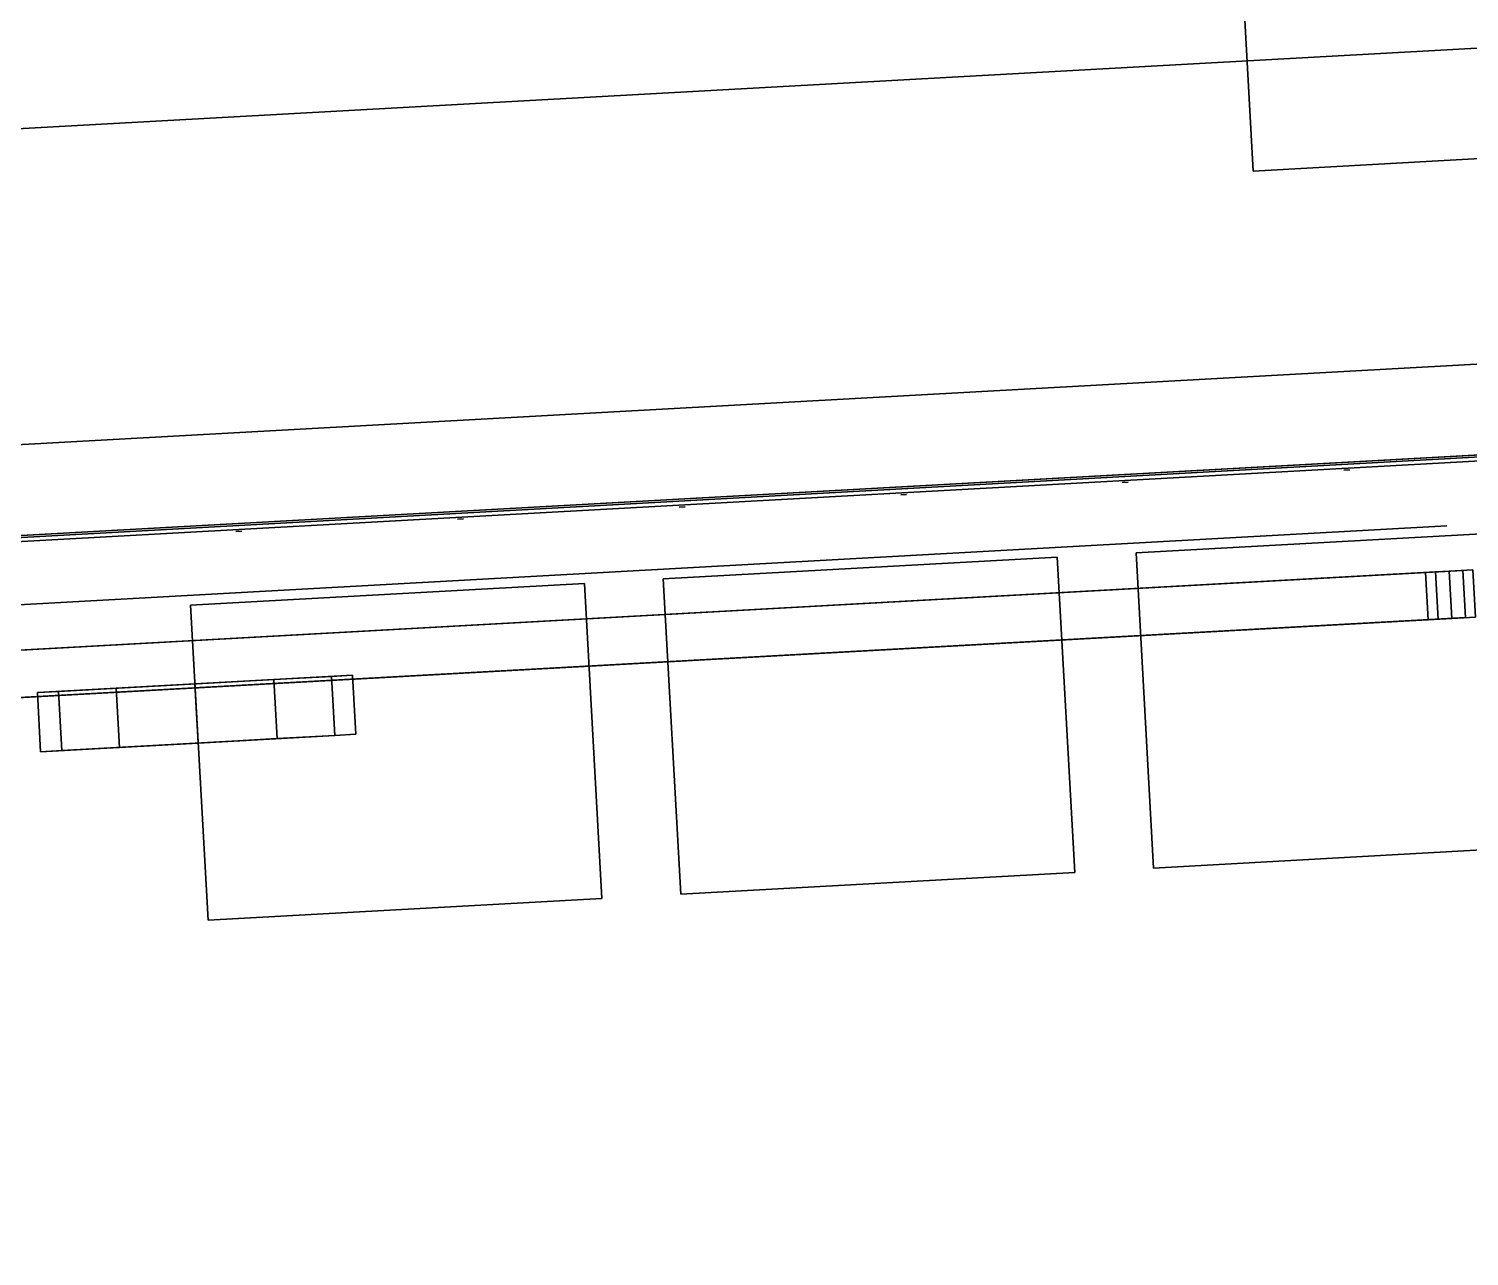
# Model space of a CAD drawing. Header units: millimetres. Extents: x -2005 to 6910, y -1718 to 7197.
# Drawn here: x 282 to 1012, y 4858 to 5480 of the extents above; entities that cross this region are included whole.
import ezdxf

# ---------------------------------------------------------------- set-up
doc = ezdxf.new("R2010")
doc.units = ezdxf.units.MM
for name, color, linetype in [('allocated_RRU_N_0', 7, 'Continuous'), ('allocated_RRU_N_1', 7, 'Continuous'), ('allocated_RRU_N_2', 7, 'Continuous'), ('fourth_floor_steel_deck', 7, 'Continuous'), ('interior_brick_band_N', 7, 'Continuous'), ('interior_brick_joints_N', 7, 'Continuous'), ('roof_cable_tray', 7, 'Continuous'), ('roof_guard', 7, 'Continuous'), ('roof_parapet', 7, 'Continuous'), ('roof_slab', 7, 'Continuous'), ('S1_wall_plate', 7, 'Continuous'), ('tank_bosses_N', 7, 'Continuous'), ('tank_panels_N', 7, 'Continuous'), ('tank_ribs_N', 7, 'Continuous')]:
    doc.layers.add(name, color=color, linetype=linetype)

msp = doc.modelspace()

# ---------------------------------------------------------------- linework, layer by layer
at = {"layer": 'allocated_RRU_N_0'}
for points in [[(372.97, 5028.26, 20700), (364.14, 5188.02, 20700), (563.83, 5199.06, 20700), (572.67, 5039.3, 20700)], [(372.97, 5028.26, 21120), (572.67, 5039.3, 21120), (563.83, 5199.06, 21120), (364.14, 5188.02, 21120)], [(563.83, 5199.06, 20700), (364.14, 5188.02, 20700), (364.14, 5188.02, 21120), (563.83, 5199.06, 21120)], [(572.67, 5039.3, 20700), (563.83, 5199.06, 20700), (563.83, 5199.06, 21120), (572.67, 5039.3, 21120)], [(364.14, 5188.02, 20700), (372.97, 5028.26, 20700), (372.97, 5028.26, 21120), (364.14, 5188.02, 21120)], [(372.97, 5028.26, 20700), (572.67, 5039.3, 20700), (572.67, 5039.3, 21120), (372.97, 5028.26, 21120)]]:
    msp.add_3dface(points, dxfattribs=at)
at = {"layer": 'allocated_RRU_N_1'}
for points in [[(612.61, 5041.51, 20700), (603.77, 5201.27, 20700), (803.47, 5212.31, 20700), (812.3, 5052.55, 20700)], [(612.61, 5041.51, 21120), (812.3, 5052.55, 21120), (803.47, 5212.31, 21120), (603.77, 5201.27, 21120)], [(803.47, 5212.31, 20700), (603.77, 5201.27, 20700), (603.77, 5201.27, 21120), (803.47, 5212.31, 21120)], [(812.3, 5052.55, 20700), (803.47, 5212.31, 20700), (803.47, 5212.31, 21120), (812.3, 5052.55, 21120)], [(603.77, 5201.27, 20700), (612.61, 5041.51, 20700), (612.61, 5041.51, 21120), (603.77, 5201.27, 21120)], [(612.61, 5041.51, 20700), (812.3, 5052.55, 20700), (812.3, 5052.55, 21120), (612.61, 5041.51, 21120)]]:
    msp.add_3dface(points, dxfattribs=at)
at = {"layer": 'allocated_RRU_N_2'}
for points in [[(852.24, 5054.76, 20700), (843.41, 5214.51, 20700), (1043.1, 5225.56, 20700), (1051.93, 5065.8, 20700)], [(852.24, 5054.76, 21120), (1051.93, 5065.8, 21120), (1043.1, 5225.56, 21120), (843.41, 5214.51, 21120)], [(1043.1, 5225.56, 20700), (843.41, 5214.51, 20700), (843.41, 5214.51, 21120), (1043.1, 5225.56, 21120)], [(843.41, 5214.51, 20700), (852.24, 5054.76, 20700), (852.24, 5054.76, 21120), (843.41, 5214.51, 21120)], [(852.24, 5054.76, 20700), (1051.93, 5065.8, 20700), (1051.93, 5065.8, 21120), (852.24, 5054.76, 21120)]]:
    msp.add_3dface(points, dxfattribs=at)
at = {"layer": 'fourth_floor_steel_deck'}
msp.add_3dface([(-193.23, 3494.66, 20725), (4998.84, 3781.74, 20725), (4904.99, 5479.15, 20725), (-287.08, 5192.07, 20725)], dxfattribs=at)
at = {"layer": 'interior_brick_band_N'}
msp.add_3dface([(-287.02, 5191.07, 24425), (4905.05, 5478.15, 24425), (4905.05, 5478.15, 24825), (-287.02, 5191.07, 24825)], dxfattribs=at)
at = {"layer": 'interior_brick_joints_N'}
for points in [[(-286.91, 5189.07, 24500), (4905.16, 5476.15, 24500), (4905.16, 5476.15, 24503), (-286.91, 5189.07, 24503)], [(-286.91, 5189.07, 24575), (4905.16, 5476.15, 24575), (4905.16, 5476.15, 24578), (-286.91, 5189.07, 24578)], [(-286.91, 5189.07, 24650), (4905.16, 5476.15, 24650), (4905.16, 5476.15, 24653), (-286.91, 5189.07, 24653)], [(-286.91, 5189.07, 24725), (4905.16, 5476.15, 24725), (4905.16, 5476.15, 24728), (-286.91, 5189.07, 24728)], [(-286.91, 5189.07, 24800), (4905.16, 5476.15, 24800), (4905.16, 5476.15, 24803), (-286.91, 5189.07, 24803)], [(836.43, 5250.18, 24500), (839.42, 5250.35, 24500), (839.42, 5250.35, 24575), (836.43, 5250.18, 24575)], [(836.43, 5250.18, 24650), (839.42, 5250.35, 24650), (839.42, 5250.35, 24725), (836.43, 5250.18, 24725)], [(836.43, 5250.18, 24800), (839.42, 5250.35, 24800), (839.42, 5250.35, 24825), (836.43, 5250.18, 24825)], [(948.76, 5256.39, 24425), (951.75, 5256.56, 24425), (951.75, 5256.56, 24500), (948.76, 5256.39, 24500)], [(948.76, 5256.39, 24575), (951.75, 5256.56, 24575), (951.75, 5256.56, 24650), (948.76, 5256.39, 24650)], [(948.76, 5256.39, 24725), (951.75, 5256.56, 24725), (951.75, 5256.56, 24800), (948.76, 5256.39, 24800)], [(724.1, 5243.97, 24425), (727.09, 5244.14, 24425), (727.09, 5244.14, 24500), (724.1, 5243.97, 24500)], [(724.1, 5243.97, 24575), (727.09, 5244.14, 24575), (727.09, 5244.14, 24650), (724.1, 5243.97, 24650)], [(724.1, 5243.97, 24725), (727.09, 5244.14, 24725), (727.09, 5244.14, 24800), (724.1, 5243.97, 24800)], [(611.77, 5237.76, 24500), (614.77, 5237.93, 24500), (614.77, 5237.93, 24575), (611.77, 5237.76, 24575)], [(611.77, 5237.76, 24650), (614.77, 5237.93, 24650), (614.77, 5237.93, 24725), (611.77, 5237.76, 24725)], [(611.77, 5237.76, 24800), (614.77, 5237.93, 24800), (614.77, 5237.93, 24825), (611.77, 5237.76, 24825)], [(499.44, 5231.55, 24425), (502.44, 5231.72, 24425), (502.44, 5231.72, 24500), (499.44, 5231.55, 24500)], [(499.44, 5231.55, 24575), (502.44, 5231.72, 24575), (502.44, 5231.72, 24650), (499.44, 5231.55, 24650)], [(499.44, 5231.55, 24725), (502.44, 5231.72, 24725), (502.44, 5231.72, 24800), (499.44, 5231.55, 24800)], [(387.11, 5225.34, 24500), (390.11, 5225.51, 24500), (390.11, 5225.51, 24575), (387.11, 5225.34, 24575)], [(387.11, 5225.34, 24650), (390.11, 5225.51, 24650), (390.11, 5225.51, 24725), (387.11, 5225.34, 24725)], [(387.11, 5225.34, 24800), (390.11, 5225.51, 24800), (390.11, 5225.51, 24825), (387.11, 5225.34, 24825)]]:
    msp.add_3dface(points, dxfattribs=at)
at = {"layer": 'roof_cable_tray'}
for points in [[(5028.26, 5532.03, 25137.5), (5019.43, 5691.79, 25137.5), (-424.26, 5390.8, 25137.5), (-415.43, 5231.04, 25137.5)], [(5019.43, 5691.79, 25137.5), (5019.43, 5691.79, 25062.5), (-424.26, 5390.8, 25062.5), (-424.26, 5390.8, 25137.5)], [(5019.43, 5691.79, 25062.5), (5028.26, 5532.03, 25062.5), (-415.43, 5231.04, 25062.5), (-424.26, 5390.8, 25062.5)], [(5028.26, 5532.03, 25062.5), (5028.26, 5532.03, 25137.5), (-415.43, 5231.04, 25137.5), (-415.43, 5231.04, 25062.5)]]:
    msp.add_3dface(points, dxfattribs=at)
at = {"layer": 'roof_guard'}
for points in [[(5187.63, 5801.42, 25080.98), (5188.31, 5789.08, 25080.98), (-602.84, 5468.88, 25080.98), (-603.52, 5481.22, 25080.98)], [(5188.31, 5789.08, 25119.02), (5187.63, 5801.42, 25119.02), (-603.52, 5481.22, 25119.02), (-602.84, 5468.88, 25119.02)], [(5187.63, 5801.42, 26030.98), (5188.31, 5789.08, 26030.98), (-602.84, 5468.88, 26030.98), (-603.52, 5481.22, 26030.98)], [(5188.31, 5789.08, 26069.02), (5187.63, 5801.42, 26069.02), (-603.52, 5481.22, 26069.02), (-602.84, 5468.88, 26069.02)], [(5188.31, 5789.08, 25080.98), (5188.86, 5779.1, 25088.24), (-602.29, 5458.89, 25088.24), (-602.84, 5468.88, 25080.98)], [(5188.86, 5779.1, 25111.76), (5188.31, 5789.08, 25119.02), (-602.84, 5468.88, 25119.02), (-602.29, 5458.89, 25111.76)], [(5188.31, 5789.08, 26030.98), (5188.86, 5779.1, 26038.24), (-602.29, 5458.89, 26038.24), (-602.84, 5468.88, 26030.98)], [(5188.86, 5779.1, 26061.76), (5188.31, 5789.08, 26069.02), (-602.84, 5468.88, 26069.02), (-602.29, 5458.89, 26061.76)], [(5188.86, 5779.1, 25088.24), (5189.08, 5775.28, 25100), (-602.08, 5455.08, 25100), (-602.29, 5458.89, 25088.24)], [(5189.08, 5775.28, 25100), (5188.86, 5779.1, 25111.76), (-602.29, 5458.89, 25111.76), (-602.08, 5455.08, 25100)], [(5188.86, 5779.1, 26038.24), (5189.08, 5775.28, 26050), (-602.08, 5455.08, 26050), (-602.29, 5458.89, 26038.24)], [(5189.08, 5775.28, 26050), (5188.86, 5779.1, 26061.76), (-602.29, 5458.89, 26061.76), (-602.08, 5455.08, 26050)]]:
    msp.add_3dface(points, dxfattribs=at)
at = {"layer": 'roof_parapet'}
for points in [[(-936.09, 5156.18, 25000), (-971.97, 5805.19, 25000), (5518.11, 6164.04, 25000), (5554, 5515.03, 25000)], [(-936.09, 5156.18, 25550), (5554, 5515.03, 25550), (5518.11, 6164.04, 25550), (-971.97, 5805.19, 25550)], [(-936.09, 5156.18, 25000), (5554, 5515.03, 25000), (5554, 5515.03, 25550), (-936.09, 5156.18, 25550)]]:
    msp.add_3dface(points, dxfattribs=at)
at = {"layer": 'roof_slab'}
for points in [[(-176.66, 3195.12, 24825), (-287.08, 5192.07, 24825), (4904.99, 5479.15, 24825), (5015.41, 3482.2, 24825)], [(-176.66, 3195.12, 25000), (5015.41, 3482.2, 25000), (4904.99, 5479.15, 25000), (-287.08, 5192.07, 25000)], [(4904.99, 5479.15, 24825), (-287.08, 5192.07, 24825), (-287.08, 5192.07, 25000), (4904.99, 5479.15, 25000)]]:
    msp.add_3dface(points, dxfattribs=at)
at = {"layer": 'S1_wall_plate'}
for points in [[(902.81, 5408.09, 22200), (891.77, 5607.78, 22200), (1091.46, 5618.83, 22200), (1102.51, 5419.13, 22200)], [(902.81, 5408.09, 22230), (1102.51, 5419.13, 22230), (1091.46, 5618.83, 22230), (891.77, 5607.78, 22230)], [(902.81, 5408.09, 23900), (891.77, 5607.78, 23900), (1091.46, 5618.83, 23900), (1102.51, 5419.13, 23900)], [(902.81, 5408.09, 23930), (1102.51, 5419.13, 23930), (1091.46, 5618.83, 23930), (891.77, 5607.78, 23930)], [(891.77, 5607.78, 22200), (902.81, 5408.09, 22200), (902.81, 5408.09, 22230), (891.77, 5607.78, 22230)], [(891.77, 5607.78, 23900), (902.81, 5408.09, 23900), (902.81, 5408.09, 23930), (891.77, 5607.78, 23930)], [(902.81, 5408.09, 22200), (1102.51, 5419.13, 22200), (1102.51, 5419.13, 22230), (902.81, 5408.09, 22230)], [(902.81, 5408.09, 23900), (1102.51, 5419.13, 23900), (1102.51, 5419.13, 23930), (902.81, 5408.09, 23930)]]:
    msp.add_3dface(points, dxfattribs=at)
at = {"layer": 'tank_bosses_N'}
for points in [[(446.22, 5152.49, 21187.5), (297.17, 5144.25, 21147.5), (286.47, 5143.66, 21187.5)], [(446.22, 5152.49, 21187.5), (286.47, 5143.66, 21187.5), (297.17, 5144.25, 21227.5)], [(446.22, 5152.49, 22112.5), (297.17, 5144.25, 22072.5), (286.47, 5143.66, 22112.5)], [(446.22, 5152.49, 22112.5), (286.47, 5143.66, 22112.5), (297.17, 5144.25, 22152.5)], [(446.22, 5152.49, 23037.5), (297.17, 5144.25, 22997.5), (286.47, 5143.66, 23037.5)], [(446.22, 5152.49, 23037.5), (286.47, 5143.66, 23037.5), (297.17, 5144.25, 23077.5)], [(446.22, 5152.49, 23962.5), (297.17, 5144.25, 23922.5), (286.47, 5143.66, 23962.5)], [(446.22, 5152.49, 23962.5), (286.47, 5143.66, 23962.5), (297.17, 5144.25, 24002.5)], [(446.22, 5152.49, 21187.5), (326.41, 5145.87, 21118.22), (297.17, 5144.25, 21147.5)], [(446.22, 5152.49, 21187.5), (297.17, 5144.25, 21227.5), (326.41, 5145.87, 21256.78)], [(446.22, 5152.49, 22112.5), (326.41, 5145.87, 22043.22), (297.17, 5144.25, 22072.5)], [(446.22, 5152.49, 22112.5), (297.17, 5144.25, 22152.5), (326.41, 5145.87, 22181.78)], [(446.22, 5152.49, 23037.5), (326.41, 5145.87, 22968.22), (297.17, 5144.25, 22997.5)], [(446.22, 5152.49, 23037.5), (297.17, 5144.25, 23077.5), (326.41, 5145.87, 23106.78)], [(446.22, 5152.49, 23962.5), (326.41, 5145.87, 23893.22), (297.17, 5144.25, 23922.5)], [(446.22, 5152.49, 23962.5), (297.17, 5144.25, 24002.5), (326.41, 5145.87, 24031.78)], [(446.22, 5152.49, 21187.5), (366.35, 5148.08, 21107.5), (326.41, 5145.87, 21118.22)], [(446.22, 5152.49, 21187.5), (326.41, 5145.87, 21256.78), (366.35, 5148.08, 21267.5)], [(446.22, 5152.49, 22112.5), (366.35, 5148.08, 22032.5), (326.41, 5145.87, 22043.22)], [(446.22, 5152.49, 22112.5), (326.41, 5145.87, 22181.78), (366.35, 5148.08, 22192.5)], [(446.22, 5152.49, 23037.5), (366.35, 5148.08, 22957.5), (326.41, 5145.87, 22968.22)], [(446.22, 5152.49, 23037.5), (326.41, 5145.87, 23106.78), (366.35, 5148.08, 23117.5)], [(446.22, 5152.49, 23962.5), (366.35, 5148.08, 23882.5), (326.41, 5145.87, 23893.22)], [(446.22, 5152.49, 23962.5), (326.41, 5145.87, 24031.78), (366.35, 5148.08, 24042.5)], [(368, 5118.12, 21107.5), (328.06, 5115.91, 21118.22), (326.41, 5145.87, 21118.22), (366.35, 5148.08, 21107.5)], [(328.06, 5115.91, 21256.78), (368, 5118.12, 21267.5), (366.35, 5148.08, 21267.5), (326.41, 5145.87, 21256.78)], [(368, 5118.12, 22032.5), (328.06, 5115.91, 22043.22), (326.41, 5145.87, 22043.22), (366.35, 5148.08, 22032.5)], [(328.06, 5115.91, 22181.78), (368, 5118.12, 22192.5), (366.35, 5148.08, 22192.5), (326.41, 5145.87, 22181.78)], [(368, 5118.12, 22957.5), (328.06, 5115.91, 22968.22), (326.41, 5145.87, 22968.22), (366.35, 5148.08, 22957.5)], [(328.06, 5115.91, 23106.78), (368, 5118.12, 23117.5), (366.35, 5148.08, 23117.5), (326.41, 5145.87, 23106.78)], [(368, 5118.12, 23882.5), (328.06, 5115.91, 23893.22), (326.41, 5145.87, 23893.22), (366.35, 5148.08, 23882.5)], [(328.06, 5115.91, 24031.78), (368, 5118.12, 24042.5), (366.35, 5148.08, 24042.5), (326.41, 5145.87, 24031.78)], [(446.22, 5152.49, 21187.5), (406.29, 5150.28, 21118.22), (366.35, 5148.08, 21107.5)], [(446.22, 5152.49, 21187.5), (366.35, 5148.08, 21267.5), (406.29, 5150.28, 21256.78)], [(446.22, 5152.49, 22112.5), (406.29, 5150.28, 22043.22), (366.35, 5148.08, 22032.5)], [(446.22, 5152.49, 22112.5), (366.35, 5148.08, 22192.5), (406.29, 5150.28, 22181.78)], [(446.22, 5152.49, 23037.5), (406.29, 5150.28, 22968.22), (366.35, 5148.08, 22957.5)], [(446.22, 5152.49, 23037.5), (366.35, 5148.08, 23117.5), (406.29, 5150.28, 23106.78)], [(446.22, 5152.49, 23962.5), (406.29, 5150.28, 23893.22), (366.35, 5148.08, 23882.5)], [(446.22, 5152.49, 23962.5), (366.35, 5148.08, 24042.5), (406.29, 5150.28, 24031.78)], [(407.94, 5120.33, 21118.22), (368, 5118.12, 21107.5), (366.35, 5148.08, 21107.5), (406.29, 5150.28, 21118.22)], [(368, 5118.12, 21267.5), (407.94, 5120.33, 21256.78), (406.29, 5150.28, 21256.78), (366.35, 5148.08, 21267.5)], [(407.94, 5120.33, 22043.22), (368, 5118.12, 22032.5), (366.35, 5148.08, 22032.5), (406.29, 5150.28, 22043.22)], [(368, 5118.12, 22192.5), (407.94, 5120.33, 22181.78), (406.29, 5150.28, 22181.78), (366.35, 5148.08, 22192.5)], [(407.94, 5120.33, 22968.22), (368, 5118.12, 22957.5), (366.35, 5148.08, 22957.5), (406.29, 5150.28, 22968.22)], [(368, 5118.12, 23117.5), (407.94, 5120.33, 23106.78), (406.29, 5150.28, 23106.78), (366.35, 5148.08, 23117.5)], [(407.94, 5120.33, 23893.22), (368, 5118.12, 23882.5), (366.35, 5148.08, 23882.5), (406.29, 5150.28, 23893.22)], [(368, 5118.12, 24042.5), (407.94, 5120.33, 24031.78), (406.29, 5150.28, 24031.78), (366.35, 5148.08, 24042.5)], [(446.22, 5152.49, 21187.5), (435.52, 5151.9, 21147.5), (406.29, 5150.28, 21118.22)], [(446.22, 5152.49, 21187.5), (406.29, 5150.28, 21256.78), (435.52, 5151.9, 21227.5)], [(446.22, 5152.49, 22112.5), (435.52, 5151.9, 22072.5), (406.29, 5150.28, 22043.22)], [(446.22, 5152.49, 22112.5), (406.29, 5150.28, 22181.78), (435.52, 5151.9, 22152.5)], [(446.22, 5152.49, 23037.5), (435.52, 5151.9, 22997.5), (406.29, 5150.28, 22968.22)], [(446.22, 5152.49, 23037.5), (406.29, 5150.28, 23106.78), (435.52, 5151.9, 23077.5)], [(446.22, 5152.49, 23962.5), (435.52, 5151.9, 23922.5), (406.29, 5150.28, 23893.22)], [(446.22, 5152.49, 23962.5), (406.29, 5150.28, 24031.78), (435.52, 5151.9, 24002.5)], [(437.18, 5121.95, 21147.5), (407.94, 5120.33, 21118.22), (406.29, 5150.28, 21118.22), (435.52, 5151.9, 21147.5)], [(407.94, 5120.33, 21256.78), (437.18, 5121.95, 21227.5), (435.52, 5151.9, 21227.5), (406.29, 5150.28, 21256.78)], [(437.18, 5121.95, 22072.5), (407.94, 5120.33, 22043.22), (406.29, 5150.28, 22043.22), (435.52, 5151.9, 22072.5)], [(407.94, 5120.33, 22181.78), (437.18, 5121.95, 22152.5), (435.52, 5151.9, 22152.5), (406.29, 5150.28, 22181.78)], [(437.18, 5121.95, 22997.5), (407.94, 5120.33, 22968.22), (406.29, 5150.28, 22968.22), (435.52, 5151.9, 22997.5)], [(407.94, 5120.33, 23106.78), (437.18, 5121.95, 23077.5), (435.52, 5151.9, 23077.5), (406.29, 5150.28, 23106.78)], [(437.18, 5121.95, 23922.5), (407.94, 5120.33, 23893.22), (406.29, 5150.28, 23893.22), (435.52, 5151.9, 23922.5)], [(407.94, 5120.33, 24031.78), (437.18, 5121.95, 24002.5), (435.52, 5151.9, 24002.5), (406.29, 5150.28, 24031.78)], [(447.88, 5122.54, 21187.5), (437.18, 5121.95, 21147.5), (435.52, 5151.9, 21147.5), (446.22, 5152.49, 21187.5)], [(437.18, 5121.95, 21227.5), (447.88, 5122.54, 21187.5), (446.22, 5152.49, 21187.5), (435.52, 5151.9, 21227.5)], [(447.88, 5122.54, 22112.5), (437.18, 5121.95, 22072.5), (435.52, 5151.9, 22072.5), (446.22, 5152.49, 22112.5)], [(437.18, 5121.95, 22152.5), (447.88, 5122.54, 22112.5), (446.22, 5152.49, 22112.5), (435.52, 5151.9, 22152.5)], [(447.88, 5122.54, 23037.5), (437.18, 5121.95, 22997.5), (435.52, 5151.9, 22997.5), (446.22, 5152.49, 23037.5)], [(437.18, 5121.95, 23077.5), (447.88, 5122.54, 23037.5), (446.22, 5152.49, 23037.5), (435.52, 5151.9, 23077.5)], [(447.88, 5122.54, 23962.5), (437.18, 5121.95, 23922.5), (435.52, 5151.9, 23922.5), (446.22, 5152.49, 23962.5)], [(437.18, 5121.95, 24002.5), (447.88, 5122.54, 23962.5), (446.22, 5152.49, 23962.5), (435.52, 5151.9, 24002.5)], [(298.83, 5114.3, 21147.5), (288.13, 5113.71, 21187.5), (286.47, 5143.66, 21187.5), (297.17, 5144.25, 21147.5)], [(288.13, 5113.71, 21187.5), (298.83, 5114.3, 21227.5), (297.17, 5144.25, 21227.5), (286.47, 5143.66, 21187.5)], [(298.83, 5114.3, 22072.5), (288.13, 5113.71, 22112.5), (286.47, 5143.66, 22112.5), (297.17, 5144.25, 22072.5)], [(288.13, 5113.71, 22112.5), (298.83, 5114.3, 22152.5), (297.17, 5144.25, 22152.5), (286.47, 5143.66, 22112.5)], [(298.83, 5114.3, 22997.5), (288.13, 5113.71, 23037.5), (286.47, 5143.66, 23037.5), (297.17, 5144.25, 22997.5)], [(288.13, 5113.71, 23037.5), (298.83, 5114.3, 23077.5), (297.17, 5144.25, 23077.5), (286.47, 5143.66, 23037.5)], [(298.83, 5114.3, 23922.5), (288.13, 5113.71, 23962.5), (286.47, 5143.66, 23962.5), (297.17, 5144.25, 23922.5)], [(288.13, 5113.71, 23962.5), (298.83, 5114.3, 24002.5), (297.17, 5144.25, 24002.5), (286.47, 5143.66, 23962.5)], [(328.06, 5115.91, 21118.22), (298.83, 5114.3, 21147.5), (297.17, 5144.25, 21147.5), (326.41, 5145.87, 21118.22)], [(298.83, 5114.3, 21227.5), (328.06, 5115.91, 21256.78), (326.41, 5145.87, 21256.78), (297.17, 5144.25, 21227.5)], [(328.06, 5115.91, 22043.22), (298.83, 5114.3, 22072.5), (297.17, 5144.25, 22072.5), (326.41, 5145.87, 22043.22)], [(298.83, 5114.3, 22152.5), (328.06, 5115.91, 22181.78), (326.41, 5145.87, 22181.78), (297.17, 5144.25, 22152.5)], [(328.06, 5115.91, 22968.22), (298.83, 5114.3, 22997.5), (297.17, 5144.25, 22997.5), (326.41, 5145.87, 22968.22)], [(298.83, 5114.3, 23077.5), (328.06, 5115.91, 23106.78), (326.41, 5145.87, 23106.78), (297.17, 5144.25, 23077.5)], [(328.06, 5115.91, 23893.22), (298.83, 5114.3, 23922.5), (297.17, 5144.25, 23922.5), (326.41, 5145.87, 23893.22)], [(298.83, 5114.3, 24002.5), (328.06, 5115.91, 24031.78), (326.41, 5145.87, 24031.78), (297.17, 5144.25, 24002.5)], [(437.18, 5121.95, 21227.5), (298.83, 5114.3, 21227.5), (288.13, 5113.71, 21187.5)], [(437.18, 5121.95, 21227.5), (288.13, 5113.71, 21187.5), (298.83, 5114.3, 21147.5)], [(437.18, 5121.95, 22152.5), (298.83, 5114.3, 22152.5), (288.13, 5113.71, 22112.5)], [(437.18, 5121.95, 22152.5), (288.13, 5113.71, 22112.5), (298.83, 5114.3, 22072.5)], [(437.18, 5121.95, 23077.5), (298.83, 5114.3, 23077.5), (288.13, 5113.71, 23037.5)], [(437.18, 5121.95, 23077.5), (288.13, 5113.71, 23037.5), (298.83, 5114.3, 22997.5)], [(437.18, 5121.95, 24002.5), (298.83, 5114.3, 24002.5), (288.13, 5113.71, 23962.5)], [(437.18, 5121.95, 24002.5), (288.13, 5113.71, 23962.5), (298.83, 5114.3, 23922.5)], [(437.18, 5121.95, 21227.5), (328.06, 5115.91, 21256.78), (298.83, 5114.3, 21227.5)], [(437.18, 5121.95, 21227.5), (298.83, 5114.3, 21147.5), (328.06, 5115.91, 21118.22)], [(437.18, 5121.95, 22152.5), (328.06, 5115.91, 22181.78), (298.83, 5114.3, 22152.5)], [(437.18, 5121.95, 22152.5), (298.83, 5114.3, 22072.5), (328.06, 5115.91, 22043.22)], [(437.18, 5121.95, 23077.5), (328.06, 5115.91, 23106.78), (298.83, 5114.3, 23077.5)], [(437.18, 5121.95, 23077.5), (298.83, 5114.3, 22997.5), (328.06, 5115.91, 22968.22)], [(437.18, 5121.95, 24002.5), (328.06, 5115.91, 24031.78), (298.83, 5114.3, 24002.5)], [(437.18, 5121.95, 24002.5), (298.83, 5114.3, 23922.5), (328.06, 5115.91, 23893.22)], [(437.18, 5121.95, 21227.5), (368, 5118.12, 21267.5), (328.06, 5115.91, 21256.78)], [(437.18, 5121.95, 21227.5), (328.06, 5115.91, 21118.22), (368, 5118.12, 21107.5)], [(437.18, 5121.95, 22152.5), (368, 5118.12, 22192.5), (328.06, 5115.91, 22181.78)], [(437.18, 5121.95, 22152.5), (328.06, 5115.91, 22043.22), (368, 5118.12, 22032.5)], [(437.18, 5121.95, 23077.5), (368, 5118.12, 23117.5), (328.06, 5115.91, 23106.78)], [(437.18, 5121.95, 23077.5), (328.06, 5115.91, 22968.22), (368, 5118.12, 22957.5)], [(437.18, 5121.95, 24002.5), (368, 5118.12, 24042.5), (328.06, 5115.91, 24031.78)], [(437.18, 5121.95, 24002.5), (328.06, 5115.91, 23893.22), (368, 5118.12, 23882.5)], [(437.18, 5121.95, 21227.5), (407.94, 5120.33, 21256.78), (368, 5118.12, 21267.5)], [(437.18, 5121.95, 21227.5), (368, 5118.12, 21107.5), (407.94, 5120.33, 21118.22)], [(437.18, 5121.95, 22152.5), (407.94, 5120.33, 22181.78), (368, 5118.12, 22192.5)], [(437.18, 5121.95, 22152.5), (368, 5118.12, 22032.5), (407.94, 5120.33, 22043.22)], [(437.18, 5121.95, 23077.5), (407.94, 5120.33, 23106.78), (368, 5118.12, 23117.5)], [(437.18, 5121.95, 23077.5), (368, 5118.12, 22957.5), (407.94, 5120.33, 22968.22)], [(437.18, 5121.95, 24002.5), (407.94, 5120.33, 24031.78), (368, 5118.12, 24042.5)], [(437.18, 5121.95, 24002.5), (368, 5118.12, 23882.5), (407.94, 5120.33, 23893.22)], [(437.18, 5121.95, 21227.5), (407.94, 5120.33, 21118.22), (437.18, 5121.95, 21147.5)], [(437.18, 5121.95, 22152.5), (407.94, 5120.33, 22043.22), (437.18, 5121.95, 22072.5)], [(437.18, 5121.95, 23077.5), (407.94, 5120.33, 22968.22), (437.18, 5121.95, 22997.5)], [(437.18, 5121.95, 24002.5), (407.94, 5120.33, 23893.22), (437.18, 5121.95, 23922.5)], [(437.18, 5121.95, 21227.5), (437.18, 5121.95, 21147.5), (447.88, 5122.54, 21187.5)], [(437.18, 5121.95, 22152.5), (437.18, 5121.95, 22072.5), (447.88, 5122.54, 22112.5)], [(437.18, 5121.95, 23077.5), (437.18, 5121.95, 22997.5), (447.88, 5122.54, 23037.5)], [(437.18, 5121.95, 24002.5), (437.18, 5121.95, 23922.5), (447.88, 5122.54, 23962.5)]]:
    msp.add_3dface(points, dxfattribs=at)
at = {"layer": 'tank_panels_N'}
for points in [[(1000.89, 5228.23, 20737), (-273.16, 5157.79, 20737), (-273.16, 5157.79, 21638), (1000.89, 5228.23, 21638)], [(1000.89, 5228.23, 21662), (-273.16, 5157.79, 21662), (-273.16, 5157.79, 22563), (1000.89, 5228.23, 22563)], [(1000.89, 5228.23, 22587), (-273.16, 5157.79, 22587), (-273.16, 5157.79, 23488), (1000.89, 5228.23, 23488)], [(1000.89, 5228.23, 23512), (-273.16, 5157.79, 23512), (-273.16, 5157.79, 24413), (1000.89, 5228.23, 24413)]]:
    msp.add_3dface(points, dxfattribs=at)
at = {"layer": 'tank_ribs_N'}
for points in [[(990.18, 5204.6, 21638), (991.5, 5180.64, 21638), (1015.47, 5181.96, 21638), (1014.14, 5205.93, 21638)], [(990.18, 5204.6, 20737), (1014.14, 5205.93, 20737), (1015.47, 5181.96, 20737), (991.5, 5180.64, 20737)], [(990.18, 5204.6, 21638), (1014.14, 5205.93, 21638), (1014.14, 5205.93, 20737), (990.18, 5204.6, 20737)], [(990.18, 5204.6, 22563), (991.5, 5180.64, 22563), (1015.47, 5181.96, 22563), (1014.14, 5205.93, 22563)], [(990.18, 5204.6, 21662), (1014.14, 5205.93, 21662), (1015.47, 5181.96, 21662), (991.5, 5180.64, 21662)], [(990.18, 5204.6, 22563), (1014.14, 5205.93, 22563), (1014.14, 5205.93, 21662), (990.18, 5204.6, 21662)], [(990.18, 5204.6, 23488), (991.5, 5180.64, 23488), (1015.47, 5181.96, 23488), (1014.14, 5205.93, 23488)], [(990.18, 5204.6, 22587), (1014.14, 5205.93, 22587), (1015.47, 5181.96, 22587), (991.5, 5180.64, 22587)], [(990.18, 5204.6, 23488), (1014.14, 5205.93, 23488), (1014.14, 5205.93, 22587), (990.18, 5204.6, 22587)], [(990.18, 5204.6, 24413), (991.5, 5180.64, 24413), (1015.47, 5181.96, 24413), (1014.14, 5205.93, 24413)], [(990.18, 5204.6, 23512), (1014.14, 5205.93, 23512), (1015.47, 5181.96, 23512), (991.5, 5180.64, 23512)], [(990.18, 5204.6, 24413), (1014.14, 5205.93, 24413), (1014.14, 5205.93, 23512), (990.18, 5204.6, 23512)], [(1009.07, 5205.65, 20746.8), (995.25, 5204.88, 20727.2), (-278.81, 5134.44, 21628.2), (-264.98, 5135.2, 21647.8)], [(995.25, 5204.88, 21647.8), (1009.07, 5205.65, 21628.2), (-264.98, 5135.2, 20727.2), (-278.81, 5134.44, 20746.8)], [(1009.07, 5205.65, 21671.8), (995.25, 5204.88, 21652.2), (-278.81, 5134.44, 22553.2), (-264.98, 5135.2, 22572.8)], [(995.25, 5204.88, 22572.8), (1009.07, 5205.65, 22553.2), (-264.98, 5135.2, 21652.2), (-278.81, 5134.44, 21671.8)], [(1009.07, 5205.65, 22596.8), (995.25, 5204.88, 22577.2), (-278.81, 5134.44, 23478.2), (-264.98, 5135.2, 23497.8)], [(995.25, 5204.88, 23497.8), (1009.07, 5205.65, 23478.2), (-264.98, 5135.2, 22577.2), (-278.81, 5134.44, 22596.8)], [(1009.07, 5205.65, 23521.8), (995.25, 5204.88, 23502.2), (-278.81, 5134.44, 24403.2), (-264.98, 5135.2, 24422.8)], [(995.25, 5204.88, 24422.8), (1009.07, 5205.65, 24403.2), (-264.98, 5135.2, 23502.2), (-278.81, 5134.44, 23521.8)], [(995.25, 5204.88, 20727.2), (996.57, 5180.92, 20727.2), (-277.48, 5110.47, 21628.2), (-278.81, 5134.44, 21628.2)], [(996.57, 5180.92, 21647.8), (995.25, 5204.88, 21647.8), (-278.81, 5134.44, 20746.8), (-277.48, 5110.47, 20746.8)], [(995.25, 5204.88, 21652.2), (996.57, 5180.92, 21652.2), (-277.48, 5110.47, 22553.2), (-278.81, 5134.44, 22553.2)], [(996.57, 5180.92, 22572.8), (995.25, 5204.88, 22572.8), (-278.81, 5134.44, 21671.8), (-277.48, 5110.47, 21671.8)], [(995.25, 5204.88, 22577.2), (996.57, 5180.92, 22577.2), (-277.48, 5110.47, 23478.2), (-278.81, 5134.44, 23478.2)], [(996.57, 5180.92, 23497.8), (995.25, 5204.88, 23497.8), (-278.81, 5134.44, 22596.8), (-277.48, 5110.47, 22596.8)], [(995.25, 5204.88, 23502.2), (996.57, 5180.92, 23502.2), (-277.48, 5110.47, 24403.2), (-278.81, 5134.44, 24403.2)], [(996.57, 5180.92, 24422.8), (995.25, 5204.88, 24422.8), (-278.81, 5134.44, 23521.8), (-277.48, 5110.47, 23521.8)], [(1003.48, 5181.3, 20749), (1002.16, 5205.27, 20749), (-271.89, 5134.82, 20749), (-270.57, 5110.86, 20749)], [(1002.16, 5205.27, 20749), (1002.16, 5205.27, 20725), (-271.89, 5134.82, 20725), (-271.89, 5134.82, 20749)], [(1002.16, 5205.27, 20725), (1003.48, 5181.3, 20725), (-270.57, 5110.86, 20725), (-271.89, 5134.82, 20725)], [(-271.89, 5134.82, 21650), (-270.57, 5110.86, 21650), (1003.48, 5181.3, 21650), (1002.16, 5205.27, 21650)], [(-270.57, 5110.86, 21626), (-271.89, 5134.82, 21626), (1002.16, 5205.27, 21626), (1003.48, 5181.3, 21626)], [(-271.89, 5134.82, 21626), (-271.89, 5134.82, 21650), (1002.16, 5205.27, 21650), (1002.16, 5205.27, 21626)], [(1003.48, 5181.3, 21674), (1002.16, 5205.27, 21674), (-271.89, 5134.82, 21674), (-270.57, 5110.86, 21674)], [(1002.16, 5205.27, 21674), (1002.16, 5205.27, 21650), (-271.89, 5134.82, 21650), (-271.89, 5134.82, 21674)], [(1002.16, 5205.27, 21650), (1003.48, 5181.3, 21650), (-270.57, 5110.86, 21650), (-271.89, 5134.82, 21650)], [(-271.89, 5134.82, 22575), (-270.57, 5110.86, 22575), (1003.48, 5181.3, 22575), (1002.16, 5205.27, 22575)], [(-270.57, 5110.86, 22551), (-271.89, 5134.82, 22551), (1002.16, 5205.27, 22551), (1003.48, 5181.3, 22551)], [(-271.89, 5134.82, 22551), (-271.89, 5134.82, 22575), (1002.16, 5205.27, 22575), (1002.16, 5205.27, 22551)], [(1003.48, 5181.3, 22599), (1002.16, 5205.27, 22599), (-271.89, 5134.82, 22599), (-270.57, 5110.86, 22599)], [(1002.16, 5205.27, 22599), (1002.16, 5205.27, 22575), (-271.89, 5134.82, 22575), (-271.89, 5134.82, 22599)], [(1002.16, 5205.27, 22575), (1003.48, 5181.3, 22575), (-270.57, 5110.86, 22575), (-271.89, 5134.82, 22575)], [(-271.89, 5134.82, 23500), (-270.57, 5110.86, 23500), (1003.48, 5181.3, 23500), (1002.16, 5205.27, 23500)], [(-270.57, 5110.86, 23476), (-271.89, 5134.82, 23476), (1002.16, 5205.27, 23476), (1003.48, 5181.3, 23476)], [(-271.89, 5134.82, 23476), (-271.89, 5134.82, 23500), (1002.16, 5205.27, 23500), (1002.16, 5205.27, 23476)], [(1003.48, 5181.3, 23524), (1002.16, 5205.27, 23524), (-271.89, 5134.82, 23524), (-270.57, 5110.86, 23524)], [(1002.16, 5205.27, 23524), (1002.16, 5205.27, 23500), (-271.89, 5134.82, 23500), (-271.89, 5134.82, 23524)], [(1002.16, 5205.27, 23500), (1003.48, 5181.3, 23500), (-270.57, 5110.86, 23500), (-271.89, 5134.82, 23500)], [(-271.89, 5134.82, 24425), (-270.57, 5110.86, 24425), (1003.48, 5181.3, 24425), (1002.16, 5205.27, 24425)], [(-270.57, 5110.86, 24401), (-271.89, 5134.82, 24401), (1002.16, 5205.27, 24401), (1003.48, 5181.3, 24401)], [(-271.89, 5134.82, 24401), (-271.89, 5134.82, 24425), (1002.16, 5205.27, 24425), (1002.16, 5205.27, 24401)], [(1010.4, 5181.68, 20746.8), (1009.07, 5205.65, 20746.8), (-264.98, 5135.2, 21647.8), (-263.66, 5111.24, 21647.8)], [(1009.07, 5205.65, 21628.2), (1010.4, 5181.68, 21628.2), (-263.66, 5111.24, 20727.2), (-264.98, 5135.2, 20727.2)], [(1010.4, 5181.68, 21671.8), (1009.07, 5205.65, 21671.8), (-264.98, 5135.2, 22572.8), (-263.66, 5111.24, 22572.8)], [(1009.07, 5205.65, 22553.2), (1010.4, 5181.68, 22553.2), (-263.66, 5111.24, 21652.2), (-264.98, 5135.2, 21652.2)], [(1010.4, 5181.68, 22596.8), (1009.07, 5205.65, 22596.8), (-264.98, 5135.2, 23497.8), (-263.66, 5111.24, 23497.8)], [(1009.07, 5205.65, 23478.2), (1010.4, 5181.68, 23478.2), (-263.66, 5111.24, 22577.2), (-264.98, 5135.2, 22577.2)], [(1010.4, 5181.68, 23521.8), (1009.07, 5205.65, 23521.8), (-264.98, 5135.2, 24422.8), (-263.66, 5111.24, 24422.8)], [(1009.07, 5205.65, 24403.2), (1010.4, 5181.68, 24403.2), (-263.66, 5111.24, 23502.2), (-264.98, 5135.2, 23502.2)], [(991.5, 5180.64, 21638), (990.18, 5204.6, 21638), (990.18, 5204.6, 20737), (991.5, 5180.64, 20737)], [(991.5, 5180.64, 22563), (990.18, 5204.6, 22563), (990.18, 5204.6, 21662), (991.5, 5180.64, 21662)], [(991.5, 5180.64, 23488), (990.18, 5204.6, 23488), (990.18, 5204.6, 22587), (991.5, 5180.64, 22587)], [(991.5, 5180.64, 24413), (990.18, 5204.6, 24413), (990.18, 5204.6, 23512), (991.5, 5180.64, 23512)], [(1010.4, 5181.68, 20746.8), (996.57, 5180.92, 20727.2), (995.25, 5204.88, 20727.2), (1009.07, 5205.65, 20746.8)], [(996.57, 5180.92, 21647.8), (1010.4, 5181.68, 21628.2), (1009.07, 5205.65, 21628.2), (995.25, 5204.88, 21647.8)], [(1010.4, 5181.68, 21671.8), (996.57, 5180.92, 21652.2), (995.25, 5204.88, 21652.2), (1009.07, 5205.65, 21671.8)], [(996.57, 5180.92, 22572.8), (1010.4, 5181.68, 22553.2), (1009.07, 5205.65, 22553.2), (995.25, 5204.88, 22572.8)], [(1010.4, 5181.68, 22596.8), (996.57, 5180.92, 22577.2), (995.25, 5204.88, 22577.2), (1009.07, 5205.65, 22596.8)], [(996.57, 5180.92, 23497.8), (1010.4, 5181.68, 23478.2), (1009.07, 5205.65, 23478.2), (995.25, 5204.88, 23497.8)], [(1010.4, 5181.68, 23521.8), (996.57, 5180.92, 23502.2), (995.25, 5204.88, 23502.2), (1009.07, 5205.65, 23521.8)], [(996.57, 5180.92, 24422.8), (1010.4, 5181.68, 24403.2), (1009.07, 5205.65, 24403.2), (995.25, 5204.88, 24422.8)], [(1003.48, 5181.3, 20749), (1003.48, 5181.3, 20725), (1002.16, 5205.27, 20725), (1002.16, 5205.27, 20749)], [(1002.16, 5205.27, 21650), (1003.48, 5181.3, 21650), (1003.48, 5181.3, 21626), (1002.16, 5205.27, 21626)], [(1003.48, 5181.3, 21674), (1003.48, 5181.3, 21650), (1002.16, 5205.27, 21650), (1002.16, 5205.27, 21674)], [(1002.16, 5205.27, 22575), (1003.48, 5181.3, 22575), (1003.48, 5181.3, 22551), (1002.16, 5205.27, 22551)], [(1003.48, 5181.3, 22599), (1003.48, 5181.3, 22575), (1002.16, 5205.27, 22575), (1002.16, 5205.27, 22599)], [(1002.16, 5205.27, 23500), (1003.48, 5181.3, 23500), (1003.48, 5181.3, 23476), (1002.16, 5205.27, 23476)], [(1003.48, 5181.3, 23524), (1003.48, 5181.3, 23500), (1002.16, 5205.27, 23500), (1002.16, 5205.27, 23524)], [(1002.16, 5205.27, 24425), (1003.48, 5181.3, 24425), (1003.48, 5181.3, 24401), (1002.16, 5205.27, 24401)], [(996.57, 5180.92, 20727.2), (1010.4, 5181.68, 20746.8), (-263.66, 5111.24, 21647.8), (-277.48, 5110.47, 21628.2)], [(1010.4, 5181.68, 21628.2), (996.57, 5180.92, 21647.8), (-277.48, 5110.47, 20746.8), (-263.66, 5111.24, 20727.2)], [(996.57, 5180.92, 21652.2), (1010.4, 5181.68, 21671.8), (-263.66, 5111.24, 22572.8), (-277.48, 5110.47, 22553.2)], [(1010.4, 5181.68, 22553.2), (996.57, 5180.92, 22572.8), (-277.48, 5110.47, 21671.8), (-263.66, 5111.24, 21652.2)], [(996.57, 5180.92, 22577.2), (1010.4, 5181.68, 22596.8), (-263.66, 5111.24, 23497.8), (-277.48, 5110.47, 23478.2)], [(1010.4, 5181.68, 23478.2), (996.57, 5180.92, 23497.8), (-277.48, 5110.47, 22596.8), (-263.66, 5111.24, 22577.2)], [(996.57, 5180.92, 23502.2), (1010.4, 5181.68, 23521.8), (-263.66, 5111.24, 24422.8), (-277.48, 5110.47, 24403.2)], [(1010.4, 5181.68, 24403.2), (996.57, 5180.92, 24422.8), (-277.48, 5110.47, 23521.8), (-263.66, 5111.24, 23502.2)], [(1003.48, 5181.3, 20725), (1003.48, 5181.3, 20749), (-270.57, 5110.86, 20749), (-270.57, 5110.86, 20725)], [(-270.57, 5110.86, 21650), (-270.57, 5110.86, 21626), (1003.48, 5181.3, 21626), (1003.48, 5181.3, 21650)], [(1003.48, 5181.3, 21650), (1003.48, 5181.3, 21674), (-270.57, 5110.86, 21674), (-270.57, 5110.86, 21650)], [(-270.57, 5110.86, 22575), (-270.57, 5110.86, 22551), (1003.48, 5181.3, 22551), (1003.48, 5181.3, 22575)], [(1003.48, 5181.3, 22575), (1003.48, 5181.3, 22599), (-270.57, 5110.86, 22599), (-270.57, 5110.86, 22575)], [(-270.57, 5110.86, 23500), (-270.57, 5110.86, 23476), (1003.48, 5181.3, 23476), (1003.48, 5181.3, 23500)], [(1003.48, 5181.3, 23500), (1003.48, 5181.3, 23524), (-270.57, 5110.86, 23524), (-270.57, 5110.86, 23500)], [(-270.57, 5110.86, 24425), (-270.57, 5110.86, 24401), (1003.48, 5181.3, 24401), (1003.48, 5181.3, 24425)], [(1015.47, 5181.96, 21638), (991.5, 5180.64, 21638), (991.5, 5180.64, 20737), (1015.47, 5181.96, 20737)], [(1015.47, 5181.96, 22563), (991.5, 5180.64, 22563), (991.5, 5180.64, 21662), (1015.47, 5181.96, 21662)], [(1015.47, 5181.96, 23488), (991.5, 5180.64, 23488), (991.5, 5180.64, 22587), (1015.47, 5181.96, 22587)], [(1015.47, 5181.96, 24413), (991.5, 5180.64, 24413), (991.5, 5180.64, 23512), (1015.47, 5181.96, 23512)]]:
    msp.add_3dface(points, dxfattribs=at)

doc.saveas('drawing.dxf')
